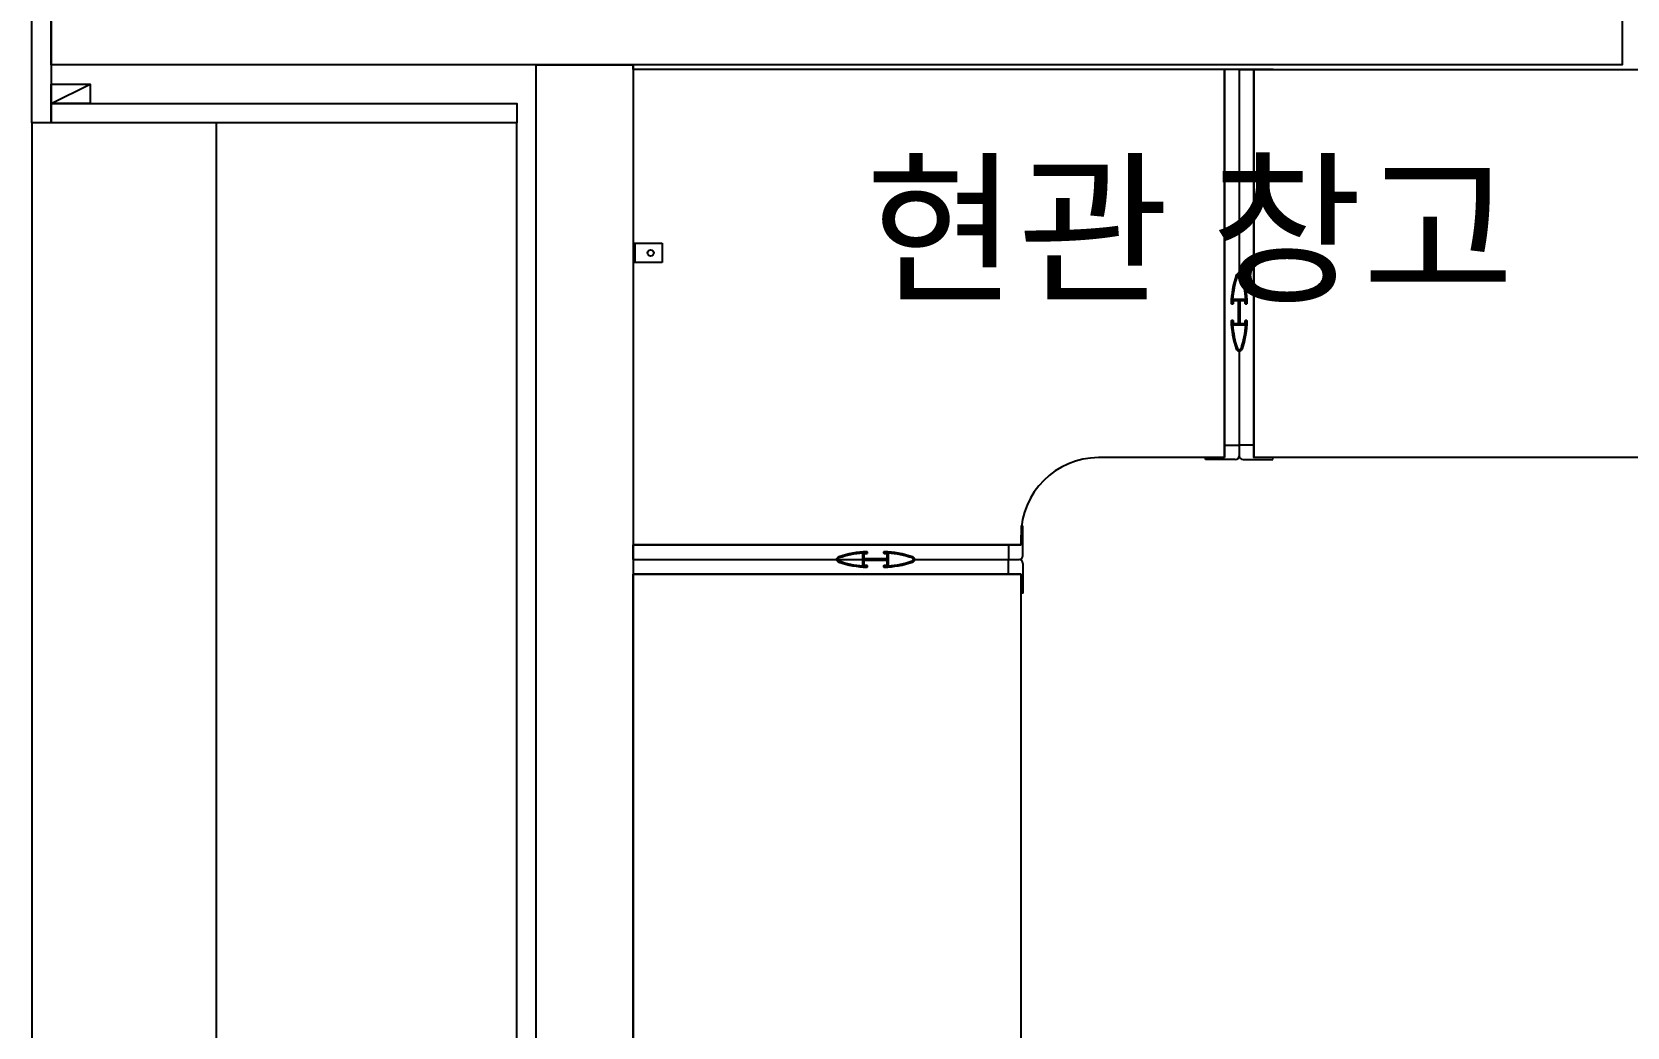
# Model space of a CAD drawing. Header units: millimetres. Extents: x -33000 to 294000, y 0 to 42408.
# Drawn here: x 271441 to 273086, y 14893 to 15918 of the extents above; entities that cross this region are included whole.
import ezdxf
from ezdxf.enums import TextEntityAlignment as Align

# ---------------------------------------------------------------- set-up
doc = ezdxf.new("R2010")
doc.units = ezdxf.units.MM
doc.header["$LTSCALE"] = 50
doc.layers.add('arch', color=8, linetype='Continuous')
doc.layers.add('실명', color=9, linetype='Continuous')
doc.styles.add('FORTELINE', font='malgun.ttf')

msp = doc.modelspace()

# ---------------------------------------------------------------- linework, layer by layer
at = {"layer": 'arch', "ltscale": 25}
for p, q in [((272061.2, 15879.6), (272061.2, 15884.6)), ((272721.2, 15879.6), (272061.2, 15879.6)), ((272061.2, 15879.6), (272061.2, 15389.6)), ((272671.2, 15479.6), (272671.2, 15879.6)), ((272686.2, 15879.6), (272671.2, 15879.6)), ((272686.2, 15879.6), (272701.2, 15879.6)), ((272701.2, 15479.6), (272701.2, 15879.6)), ((271461.2, 15844.6), (271501.2, 15864.6)), ((272061.2, 15700.6), (272091.2, 15700.6)), ((272063.2, 15680.6), (272063.2, 15700.6)), ((272091.2, 15700.6), (272091.2, 15680.6)), ((272091.2, 15680.6), (272061.2, 15680.6)), ((272671.2, 15479.6), (272541.2, 15479.6)), ((272651.5, 15477.6), (272651.2, 15479.6)), ((272651.2, 15479.6), (272671.2, 15479.6)), ((272671.2, 15479.6), (272671.2, 15492.6)), ((272671.2, 15492.6), (272686.2, 15492.6)), ((272686.2, 15492.6), (272686.2, 15481.6)), ((272701.2, 15492.6), (272686.2, 15492.6)), ((272701.2, 15479.6), (272701.2, 15492.6)), ((272721.2, 15479.6), (272701.2, 15479.6)), ((272720.9, 15477.6), (272721.2, 15479.6)), ((272682.2, 15477.6), (272651.5, 15477.6)), ((272690.2, 15477.6), (272720.9, 15477.6)), ((272463.2, 15409.3), (272461.2, 15409.6)), ((272461.2, 15409.6), (272461.2, 15389.6)), ((272461.2, 15389.6), (272461.2, 15399.6)), ((272463.2, 15378.6), (272463.2, 15409.3)), ((272461.2, 15389.6), (272061.2, 15389.6)), ((272061.2, 15374.6), (272061.2, 15389.6)), ((272461.2, 15389.6), (272448.2, 15389.6)), ((272448.2, 15389.6), (272448.2, 15374.6)), ((272061.2, 15374.6), (272061.2, 15359.6)), ((272448.2, 15374.6), (272459.2, 15374.6)), ((272448.2, 15359.6), (272448.2, 15374.6)), ((272463.2, 15370.6), (272463.2, 15339.9)), ((272061.2, 14629.6), (272061.2, 15359.6)), ((272461.2, 15359.6), (272061.2, 15359.6)), ((272461.2, 15359.6), (272448.2, 15359.6)), ((272461.2, 14629.6), (272461.2, 15359.6)), ((272461.2, 15339.6), (272461.2, 15359.6)), ((272463.2, 15339.9), (272461.2, 15339.6))]:
    msp.add_line(p, q, dxfattribs=at)
for points in [[(271461.2, 15824.6), (271441.2, 15824.6), (271441.2, 16374.6), (271461.2, 16374.6)], [(271461.2, 15984.6), (273081.2, 15984.6), (273081.2, 15884.6), (271461.2, 15884.6)], [(271961.2, 14104.6), (271961.2, 15884.6), (272061.2, 15884.6), (272061.2, 14104.6)], [(272701.2, 15879.6), (273521.2, 15879.6), (273521.2, 15479.6), (272701.2, 15479.6)], [(271461.2, 15864.6), (271501.2, 15864.6), (271501.2, 15844.6), (271461.2, 15844.6)], [(271461.2, 15824.6), (271461.2, 15844.6), (271941.2, 15844.6), (271941.2, 15824.6)], [(271441.2, 14144.6), (271941.2, 14144.6), (271941.2, 15824.6), (271441.2, 15824.6)], [(271631.2, 14144.6), (271941.2, 14144.6), (271941.2, 15824.6), (271631.2, 15824.6)]]:
    msp.add_lwpolyline(points, close=True, dxfattribs=at)
for points in [[(272671.2, 15484.6), (272671.2, 15879.6)], [(272671.2, 15879.6), (272671.2, 15479.6)], [(272686.2, 15879.6), (272686.2, 15669.6)], [(272701.2, 15484.6), (272701.2, 15879.6)], [(272701.2, 15879.6), (272701.2, 15479.6)], [(272686.2, 15589.6), (272686.2, 15481.6)], [(272456.2, 15389.6), (272061.2, 15389.6)], [(272061.2, 15389.6), (272461.2, 15389.6)], [(272061.2, 15374.6), (272321.2, 15374.6)], [(272351.2, 15374.6), (272459.2, 15374.6)], [(272456.2, 15359.6), (272061.2, 15359.6)], [(272061.2, 15359.6), (272461.2, 15359.6)]]:
    msp.add_lwpolyline(points, dxfattribs=at)
for points in [[(272683.4, 15667.6, 0.073891), (272678.2, 15638.6, 0.422671), (272678.7, 15638.1), (272679.5, 15638.1, 0.414214), (272680, 15638.6), (272680, 15641.6), (272685.5, 15641.6), (272685.5, 15617.6), (272680, 15617.6), (272680, 15620.6, 0.414214), (272679.5, 15621.1), (272678.7, 15621.1, 0.422671), (272678.2, 15620.6, 0.073891), (272683.4, 15591.7, 0.719192), (272689.1, 15591.7, 0.073891), (272694.2, 15620.6, 0.422671), (272693.7, 15621.1), (272692.9, 15621.1, 0.414214), (272692.4, 15620.6), (272692.4, 15617.6), (272687, 15617.6), (272687, 15641.6), (272692.4, 15641.6), (272692.4, 15638.6, 0.414214), (272692.9, 15638.1), (272693.7, 15638.1, 0.422671), (272694.2, 15638.6, 0.073891), (272689.1, 15667.6, 0.719192)], [(272689.1, 15667.6, -0.073891), (272694.2, 15638.6, -0.422671), (272693.7, 15638.1), (272692.9, 15638.1, -0.414214), (272692.4, 15638.6), (272692.4, 15641.6), (272687, 15641.6), (272687, 15617.6), (272692.4, 15617.6), (272692.4, 15620.6, -0.414214), (272692.9, 15621.1), (272693.7, 15621.1, -0.422671), (272694.2, 15620.6, -0.073891), (272689.1, 15591.7, -0.719192), (272683.4, 15591.7, -0.073891), (272678.2, 15620.6, -0.422671), (272678.7, 15621.1), (272679.5, 15621.1, -0.414214), (272680, 15620.6), (272680, 15617.6), (272685.5, 15617.6), (272685.5, 15641.6), (272680, 15641.6), (272680, 15638.6, -0.414214), (272679.5, 15638.1), (272678.7, 15638.1, -0.422671), (272678.2, 15638.6, -0.073891), (272683.4, 15667.6, -0.719192)], [(272679.4, 15642.6, -0.063692), (272684.3, 15667.2, -0.719192), (272688.1, 15667.2, -0.063692), (272693, 15642.6)], [(272693, 15642.6, 0.063692), (272688.1, 15667.2, 0.719192), (272684.3, 15667.2, 0.063692), (272679.4, 15642.6)], [(272679.4, 15616.6, 0.063692), (272684.3, 15592, 0.719192), (272688.1, 15592, 0.063692), (272693, 15616.6)], [(272693, 15616.6, -0.063692), (272688.1, 15592, -0.719192), (272684.3, 15592, -0.063692), (272679.4, 15616.6)], [(272273.3, 15377.4, -0.073891), (272302.2, 15382.6, -0.422671), (272302.7, 15382.1), (272302.7, 15381.3, -0.414214), (272302.2, 15380.8), (272299.2, 15380.8), (272299.2, 15375.4), (272323.2, 15375.4), (272323.2, 15380.8), (272320.2, 15380.8, -0.414214), (272319.7, 15381.3), (272319.7, 15382.1, -0.422671), (272320.2, 15382.6, -0.073891), (272349.2, 15377.4, -0.719192), (272349.2, 15371.8, -0.073891), (272320.2, 15366.6, -0.422671), (272319.7, 15367.1), (272319.7, 15367.9, -0.414214), (272320.2, 15368.4), (272323.2, 15368.4), (272323.2, 15373.9), (272299.2, 15373.9), (272299.2, 15368.4), (272302.2, 15368.4, -0.414214), (272302.7, 15367.9), (272302.7, 15367.1, -0.422671), (272302.2, 15366.6, -0.073891), (272273.3, 15371.8, -0.719192)], [(272273.3, 15371.8, 0.073891), (272302.2, 15366.6, 0.422671), (272302.7, 15367.1), (272302.7, 15367.9, 0.414214), (272302.2, 15368.4), (272299.2, 15368.4), (272299.2, 15373.9), (272323.2, 15373.9), (272323.2, 15368.4), (272320.2, 15368.4, 0.414214), (272319.7, 15367.9), (272319.7, 15367.1, 0.422671), (272320.2, 15366.6, 0.073891), (272349.2, 15371.8, 0.719192), (272349.2, 15377.4, 0.073891), (272320.2, 15382.6, 0.422671), (272319.7, 15382.1), (272319.7, 15381.3, 0.414214), (272320.2, 15380.8), (272323.2, 15380.8), (272323.2, 15375.4), (272299.2, 15375.4), (272299.2, 15380.8), (272302.2, 15380.8, 0.414214), (272302.7, 15381.3), (272302.7, 15382.1, 0.422671), (272302.2, 15382.6, 0.073891), (272273.3, 15377.4, 0.719192)], [(272298.2, 15381.4, 0.063692), (272273.6, 15376.5, 0.719192), (272273.6, 15372.7, 0.063692), (272298.2, 15367.8)], [(272298.2, 15367.8, -0.063692), (272273.6, 15372.7, -0.719192), (272273.6, 15376.5, -0.063692), (272298.2, 15381.4)], [(272324.2, 15381.4, -0.063692), (272348.8, 15376.5, -0.719192), (272348.8, 15372.7, -0.063692), (272324.2, 15367.8)], [(272324.2, 15367.8, 0.063692), (272348.8, 15372.7, 0.719192), (272348.8, 15376.5, 0.063692), (272324.2, 15381.4)]]:
    msp.add_lwpolyline(points, format="xyb", close=True, dxfattribs=at)
msp.add_circle((272079.2, 15690.6), 3.25, dxfattribs=at)
for centre, radius, start, end in [((272541.2, 15399.6), 80, 90, 180), ((272682.2, 15481.6), 4, 270, 0), ((272690.2, 15481.6), 4, 180, 270), ((272459.2, 15378.6), 4, 270, 0), ((272459.2, 15370.6), 4, 0, 90)]:
    msp.add_arc(centre, radius, start, end, dxfattribs=at)

# ---------------------------------------------------------------- texts
at = {"layer": '실명', "ltscale": 25, "style": 'FORTELINE'}
msp.add_text('현관 창고', height=125, dxfattribs=at).set_placement((272635.3, 15715.2), align=Align.MIDDLE_CENTER)

doc.saveas('drawing.dxf')
